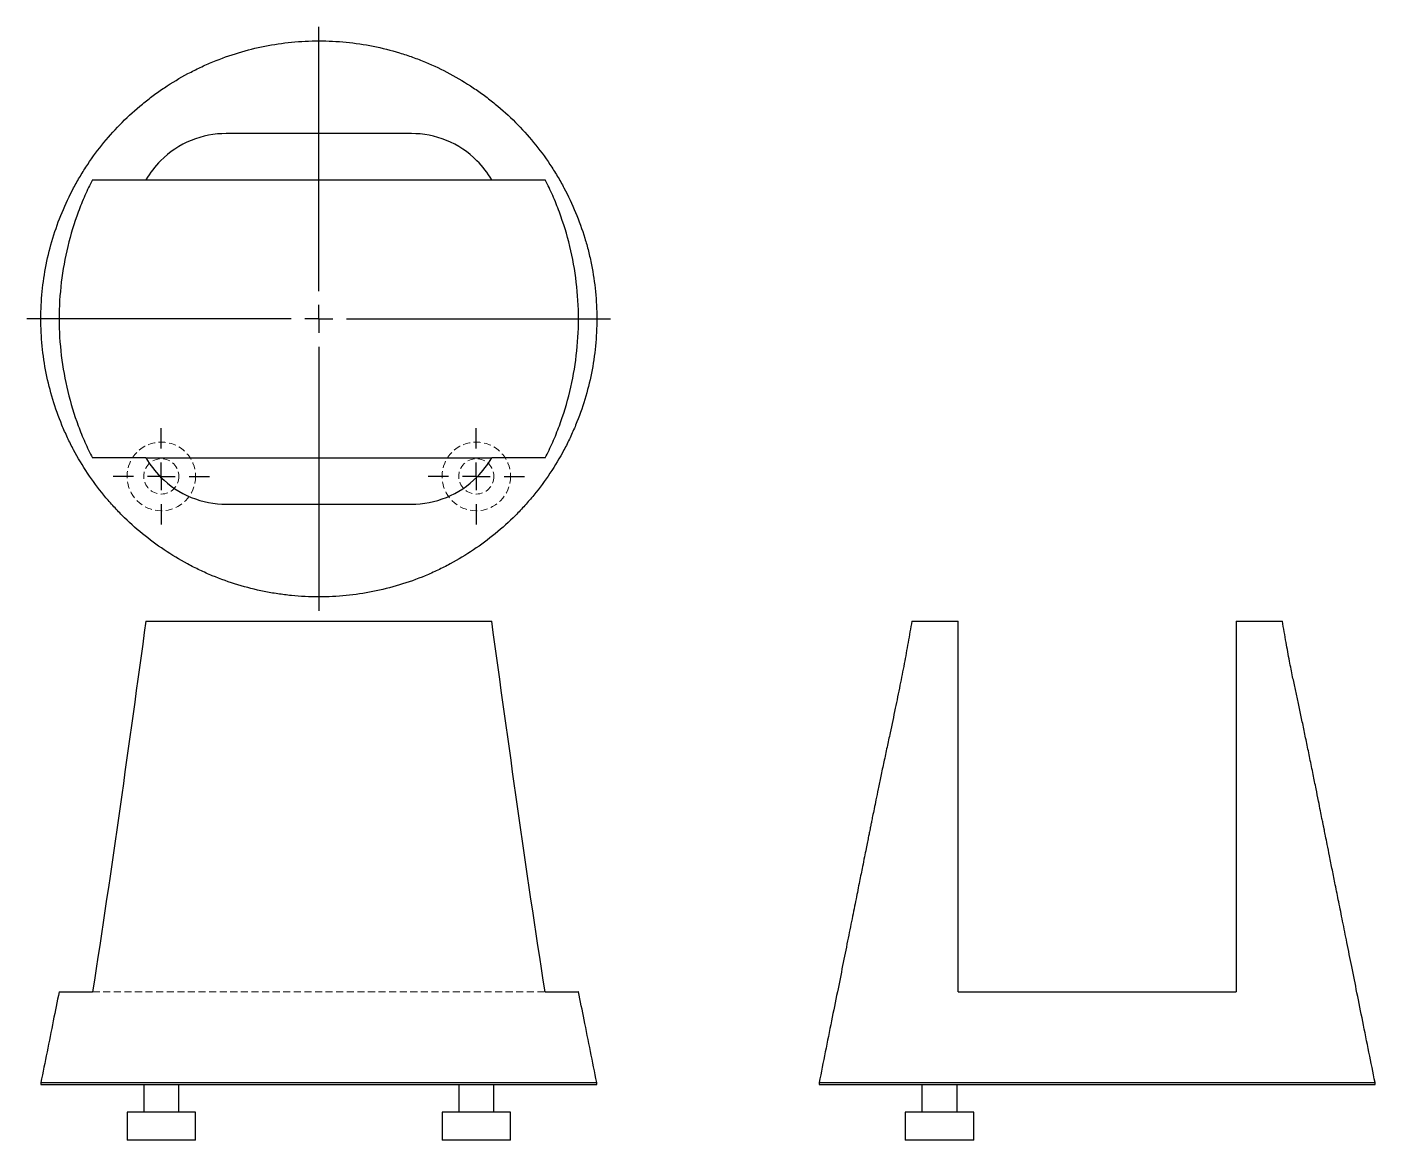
# Model space of a CAD drawing. Header units: millimetres. Extents: x 30 to 273, y 10 to 210.
import ezdxf

# ---------------------------------------------------------------- set-up
doc = ezdxf.new("R2010")
doc.units = ezdxf.units.MM
doc.linetypes.add('HIDDEN', pattern=[1.905, 1.27, -0.635])
doc.layers.add('10', color=7, linetype='Continuous')

# ---------------------------------------------------------------- blocks, each defined once
blk = doc.blocks.new('SW_CENTERMARKSYMBOL_0')
at = {"layer": '10', "color": 0}
for p, q in [((0, 5), (0, 52.5)), ((0, 0), (0, 2.5)), ((-5, 0), (-52.5, 0)), ((0, 0), (-2.5, 0)), ((0, 0), (0, -2.5)), ((0, 0), (2.5, 0)), ((5, 0), (52.5, 0)), ((0, -5), (0, -52.5))]:
    blk.add_line(p, q, dxfattribs=at)
blk = doc.blocks.new('SW_CENTERMARKSYMBOL_1')
at = {"layer": '10', "color": 0}
for p, q in [((0, 5), (0, 8.67)), ((0, 0), (0, 2.5)), ((-5, 0), (-8.67, 0)), ((0, 0), (-2.5, 0)), ((0, 0), (0, -2.5)), ((0, 0), (2.5, 0)), ((5, 0), (8.67, 0)), ((0, -5), (0, -8.67))]:
    blk.add_line(p, q, dxfattribs=at)
blk = doc.blocks.new('SW_CENTERMARKSYMBOL_2')
at = {"layer": '10', "color": 0}
for p, q in [((0, 5), (0, 8.67)), ((0, 0), (0, 2.5)), ((-5, 0), (-8.67, 0)), ((0, 0), (-2.5, 0)), ((0, 0), (0, -2.5)), ((0, 0), (2.5, 0)), ((5, 0), (8.67, 0)), ((0, -5), (0, -8.67))]:
    blk.add_line(p, q, dxfattribs=at)

msp = doc.modelspace()

# ---------------------------------------------------------------- linework, layer by layer
at = {"color": 7, "linetype": 'Continuous', "lineweight": 25}
for p, q in [((99.67, 191.33), (66.33, 191.33)), ((51.9, 183), (114.1, 183)), ((51.9, 133), (114.1, 133)), ((66.33, 124.67), (99.67, 124.67)), ((66.33, 103.66), (99.67, 103.66)), ((33, 20.66), (33, 20.32)), ((33, 20.32), (83, 20.32)), ((51.5, 20.32), (51.5, 15.32)), ((57.83, 15.32), (57.83, 20.32)), ((83, 20.32), (133, 20.32)), ((108.17, 20.32), (108.17, 15.32)), ((114.5, 15.32), (114.5, 20.32)), ((133, 20.32), (133, 20.66)), ((173, 20.66), (173, 20.32)), ((173, 20.32), (273, 20.32)), ((191.5, 20.32), (191.5, 15.32)), ((197.83, 15.32), (197.83, 20.32)), ((273, 20.32), (273, 20.66)), ((48.5, 15.32), (48.5, 10.32)), ((60.83, 15.32), (48.5, 15.32)), ((60.83, 10.32), (60.83, 15.32)), ((105.17, 15.32), (105.17, 10.32)), ((117.5, 15.32), (105.17, 15.32)), ((117.5, 10.32), (117.5, 15.32)), ((188.5, 15.32), (188.5, 10.32)), ((200.83, 15.32), (188.5, 15.32)), ((200.83, 10.32), (200.83, 15.32)), ((60.83, 10.32), (48.5, 10.32)), ((117.5, 10.32), (105.17, 10.32)), ((200.83, 10.32), (188.5, 10.32))]:
    msp.add_line(p, q, dxfattribs=at)
at = {"color": 7, "linetype": 'HIDDEN', "lineweight": 18}
msp.add_line((42.31, 36.99), (123.69, 36.99), dxfattribs=at)
for centre, radius in [((54.67, 129.67), 6.17), ((111.33, 129.67), 6.17), ((54.67, 129.67), 3.17), ((111.33, 129.67), 3.17)]:
    msp.add_circle(centre, radius, dxfattribs=at)
at = {"color": 7, "linetype": 'Continuous', "lineweight": 25}
for points, knots in [([(83, 108), (84.65, 108), (86.29, 108.08), (89.54, 108.4), (91.15, 108.64), (94.34, 109.28), (95.92, 109.67), (99.06, 110.62), (100.62, 111.18), (102.91, 112.13), (103.66, 112.46), (105.15, 113.17), (105.89, 113.54), (108.06, 114.7), (109.46, 115.55), (112.17, 117.36), (113.48, 118.33), (116, 120.4), (117.21, 121.5), (118.96, 123.25), (119.52, 123.84), (120.63, 125.06), (121.16, 125.68), (122.71, 127.58), (123.68, 128.89), (125.49, 131.6), (126.33, 132.99), (127.49, 135.16), (127.86, 135.89), (128.56, 137.38), (128.89, 138.14), (130.46, 141.93), (131.4, 145.05), (132.36, 149.85), (132.6, 151.47), (132.92, 154.75), (133, 156.39), (133, 159.66), (132.92, 161.28), (132.6, 164.52), (132.36, 166.14), (131.88, 168.55), (131.7, 169.36), (131.3, 170.96), (131.08, 171.75), (130.37, 174.1), (129.81, 175.64), (128.57, 178.64), (127.87, 180.12), (126.72, 182.28), (126.32, 182.99), (125.47, 184.4), (125.03, 185.09), (123.66, 187.15), (122.68, 188.46), (120.61, 190.99), (119.52, 192.19), (117.22, 194.5), (116.01, 195.59), (114.1, 197.16), (113.45, 197.67), (112.13, 198.65), (111.46, 199.12), (108.06, 201.39), (105.18, 202.93), (101.41, 204.49), (100.65, 204.79), (99.1, 205.34), (98.31, 205.6), (95.95, 206.32), (94.36, 206.72), (91.16, 207.36), (89.55, 207.6), (86.3, 207.92), (84.66, 208), (81.36, 208), (79.72, 207.92), (76.48, 207.6), (74.88, 207.36), (71.7, 206.73), (70.13, 206.34), (67.01, 205.4), (65.46, 204.85), (63.17, 203.91), (62.42, 203.58), (60.93, 202.87), (60.19, 202.5), (58.01, 201.34), (56.6, 200.49), (54.55, 199.12), (53.87, 198.65), (52.55, 197.67), (51.9, 197.16), (49.99, 195.59), (48.78, 194.5), (46.48, 192.19), (45.39, 190.99), (43.32, 188.46), (42.34, 187.15), (40.97, 185.09), (40.53, 184.4), (39.68, 182.99), (39.28, 182.28), (38.13, 180.12), (37.43, 178.64), (36.19, 175.64), (35.63, 174.1), (34.68, 170.96), (34.28, 169.36), (33.64, 166.14), (33.4, 164.53), (33.08, 161.29), (33, 159.66), (33, 157.21), (33.02, 156.39), (33.1, 154.75), (33.16, 153.93), (33.4, 151.47), (33.64, 149.85), (34.6, 145.05), (35.54, 141.93), (37.11, 138.14), (37.44, 137.38), (38.14, 135.89), (38.51, 135.16), (39.67, 132.99), (40.51, 131.6), (42.32, 128.89), (43.29, 127.58), (44.84, 125.68), (45.37, 125.06), (46.48, 123.84), (47.05, 123.24), (48.79, 121.5), (50, 120.4), (52.52, 118.33), (53.83, 117.36), (56.54, 115.55), (57.94, 114.7), (60.11, 113.54), (60.85, 113.17), (62.34, 112.46), (63.09, 112.13), (66.86, 110.56), (69.98, 109.62), (73.99, 108.81), (74.79, 108.67), (76.42, 108.43), (77.24, 108.33), (79.7, 108.08), (81.35, 108), (83, 108)], [0, 0, 0, 0, 0.015625, 0.015625, 0.03125, 0.03125, 0.046875, 0.046875, 0.0625, 0.0625, 0.070312, 0.070312, 0.078125, 0.078125, 0.09375, 0.09375, 0.109375, 0.109375, 0.125, 0.125, 0.132813, 0.132813, 0.140625, 0.140625, 0.15625, 0.15625, 0.171875, 0.171875, 0.179688, 0.179688, 0.1875, 0.1875, 0.21875, 0.21875, 0.234375, 0.234375, 0.25, 0.25, 0.265625, 0.265625, 0.28125, 0.28125, 0.289063, 0.289063, 0.296875, 0.296875, 0.3125, 0.3125, 0.328125, 0.328125, 0.335938, 0.335938, 0.34375, 0.34375, 0.359375, 0.359375, 0.375, 0.375, 0.390625, 0.390625, 0.398437, 0.398437, 0.40625, 0.40625, 0.4375, 0.4375, 0.445312, 0.445312, 0.453125, 0.453125, 0.46875, 0.46875, 0.484375, 0.484375, 0.5, 0.5, 0.515625, 0.515625, 0.53125, 0.53125, 0.546875, 0.546875, 0.5625, 0.5625, 0.570312, 0.570312, 0.578125, 0.578125, 0.59375, 0.59375, 0.601562, 0.601562, 0.609375, 0.609375, 0.625, 0.625, 0.640625, 0.640625, 0.65625, 0.65625, 0.664062, 0.664062, 0.671875, 0.671875, 0.6875, 0.6875, 0.703125, 0.703125, 0.71875, 0.71875, 0.734375, 0.734375, 0.75, 0.75, 0.757812, 0.757812, 0.765625, 0.765625, 0.78125, 0.78125, 0.8125, 0.8125, 0.820312, 0.820312, 0.828125, 0.828125, 0.84375, 0.84375, 0.859375, 0.859375, 0.867187, 0.867187, 0.875, 0.875, 0.890625, 0.890625, 0.90625, 0.90625, 0.921875, 0.921875, 0.929687, 0.929687, 0.9375, 0.9375, 0.96875, 0.96875, 0.976562, 0.976562, 0.984375, 0.984375, 1, 1, 1, 1]), ([(66.33, 191.33), (64.23, 191.33), (59.9, 190.52), (54.88, 187.2), (52.63, 184.25), (51.9, 183)], [0.92948449, 0.92948449, 0.92948449, 0.92948449, 0.95603344, 0.98258239, 1, 1, 1, 1]), ([(114.1, 183), (113.37, 184.25), (111.12, 187.2), (106.1, 190.52), (101.77, 191.33), (99.67, 191.33)], [0.1438042, 0.1438042, 0.1438042, 0.1438042, 0.16122178, 0.18777073, 0.21431968, 0.21431968, 0.21431968, 0.21431968]), ([(42.31, 183), (41.81, 182.08), (41.35, 181.14), (40.49, 179.21), (40.1, 178.22), (38.99, 175.22), (38.36, 173.16), (36.82, 166.82), (36.28, 162.41), (36.28, 153.59), (36.82, 149.18), (38.36, 142.84), (38.99, 140.78), (40.1, 137.78), (40.49, 136.79), (41.35, 134.86), (41.81, 133.92), (42.31, 133)], [0, 0, 0, 0, 0.0625, 0.0625, 0.125, 0.125, 0.25, 0.25, 0.5, 0.5, 0.75, 0.75, 0.875, 0.875, 0.9375, 0.9375, 1, 1, 1, 1]), ([(42.31, 183), (44.03, 183), (45.67, 183), (48.83, 183), (50.36, 183), (51.9, 183)], [0, 0, 0, 0, 0.5, 0.5, 1, 1, 1, 1]), ([(114.1, 183), (115.64, 183), (117.17, 183), (120.33, 183), (121.97, 183), (123.69, 183)], [0, 0, 0, 0, 0.5, 0.5, 1, 1, 1, 1]), ([(123.69, 133), (124.19, 133.92), (124.65, 134.86), (125.51, 136.79), (125.9, 137.78), (127.01, 140.78), (127.64, 142.84), (129.18, 149.18), (129.72, 153.59), (129.72, 162.41), (129.18, 166.82), (127.64, 173.16), (127.01, 175.22), (125.9, 178.22), (125.51, 179.21), (124.65, 181.14), (124.19, 182.08), (123.69, 183)], [0, 0, 0, 0, 0.0625, 0.0625, 0.125, 0.125, 0.25, 0.25, 0.5, 0.5, 0.75, 0.75, 0.875, 0.875, 0.9375, 0.9375, 1, 1, 1, 1]), ([(51.9, 133), (50.36, 133), (48.83, 133), (45.67, 133), (44.03, 133), (42.31, 133)], [0, 0, 0, 0, 0.5, 0.5, 1, 1, 1, 1]), ([(51.9, 133), (52.63, 131.75), (54.88, 128.8), (59.9, 125.48), (64.23, 124.67), (66.33, 124.67)], [0.6438042, 0.6438042, 0.6438042, 0.6438042, 0.66122178, 0.68777073, 0.71431968, 0.71431968, 0.71431968, 0.71431968]), ([(99.67, 124.67), (101.77, 124.67), (106.1, 125.48), (111.12, 128.8), (113.37, 131.75), (114.1, 133)], [0.42948449, 0.42948449, 0.42948449, 0.42948449, 0.45603344, 0.48258239, 0.5, 0.5, 0.5, 0.5]), ([(123.69, 133), (121.97, 133), (120.33, 133), (117.17, 133), (115.64, 133), (114.1, 133)], [0, 0, 0, 0, 0.5, 0.5, 1, 1, 1, 1]), ([(51.9, 103.66), (50.36, 92.54), (48.83, 81.42), (45.67, 59.19), (44.03, 48.08), (42.31, 36.99)], [0, 0, 0, 0, 0.5, 0.5, 1, 1, 1, 1]), ([(51.9, 103.66), (52.63, 103.66), (54.88, 103.66), (59.9, 103.66), (64.23, 103.66), (66.33, 103.66)], [0.6438042, 0.6438042, 0.6438042, 0.6438042, 0.66122178, 0.68777073, 0.71431968, 0.71431968, 0.71431968, 0.71431968]), ([(99.67, 103.66), (101.77, 103.66), (106.1, 103.66), (111.12, 103.66), (113.37, 103.66), (114.1, 103.66)], [0.42948449, 0.42948449, 0.42948449, 0.42948449, 0.45603344, 0.48258239, 0.5, 0.5, 0.5, 0.5]), ([(123.69, 36.99), (121.97, 48.08), (120.33, 59.19), (117.17, 81.42), (115.64, 92.54), (114.1, 103.66)], [0, 0, 0, 0, 0.5, 0.5, 1, 1, 1, 1]), ([(189.67, 103.66), (189.45, 102.37), (189.01, 99.8), (188.3, 95.95), (187.53, 92.01), (186.68, 87.86), (185.9, 84.16), (185.21, 80.96), (184.65, 78.35), (184.11, 75.85), (183.64, 73.57), (183.24, 71.62), (182.91, 69.99), (182.64, 68.69), (182.45, 67.71), (182.32, 67.09), (182.26, 66.77), (182.24, 66.67), (182.22, 66.6), (182.21, 66.5), (182.14, 66.18), (182.04, 65.67), (181.88, 64.9), (181.68, 63.89), (181.43, 62.65), (181.14, 61.16), (180.74, 59.19), (180.24, 56.68), (179.61, 53.55), (178.9, 49.99), (178.09, 46), (177.21, 41.6), (176.25, 36.81), (175.2, 31.63), (174.11, 26.2), (173.37, 22.5), (173, 20.66)], [0, 0, 0, 0, 0.0462756, 0.092393, 0.140157, 0.1915244, 0.2465879, 0.2791444, 0.3129079, 0.3460521, 0.3750045, 0.3996387, 0.4199365, 0.4359061, 0.4475511, 0.4551685, 0.4576867, 0.4587256, 0.4596911, 0.4618304, 0.4650511, 0.4715251, 0.4806671, 0.492544, 0.507185, 0.5246054, 0.5448143, 0.5763768, 0.6129956, 0.6546767, 0.7014248, 0.7532436, 0.8090758, 0.8698051, 0.935434, 1, 1, 1, 1]), ([(189.67, 103.66), (189.67, 103.66), (190.48, 103.66), (193.8, 103.66), (196.75, 103.66), (198, 103.66)], [0.42948449, 0.42948449, 0.42948449, 0.42948449, 0.45603344, 0.48258239, 0.5, 0.5, 0.5, 0.5]), ([(198, 36.99), (198, 48.08), (198, 59.19), (198, 81.42), (198, 92.54), (198, 103.66)], [0, 0, 0, 0, 0.5, 0.5, 1, 1, 1, 1]), ([(248, 103.66), (248, 92.54), (248, 81.42), (248, 59.19), (248, 48.08), (248, 36.99)], [0, 0, 0, 0, 0.5, 0.5, 1, 1, 1, 1]), ([(248, 103.66), (249.25, 103.66), (252.2, 103.66), (255.52, 103.66), (256.33, 103.66), (256.33, 103.66)], [0.1438042, 0.1438042, 0.1438042, 0.1438042, 0.16122178, 0.18777073, 0.21431968, 0.21431968, 0.21431968, 0.21431968]), ([(273, 20.66), (272.64, 22.48), (271.9, 26.14), (270.82, 31.52), (269.78, 36.66), (268.83, 41.39), (267.97, 45.69), (267.19, 49.57), (266.5, 53.02), (265.88, 56.09), (265.33, 58.85), (264.84, 61.27), (264.43, 63.32), (264.12, 64.86), (263.93, 65.84), (263.83, 66.34), (263.78, 66.58), (263.77, 66.64), (263.75, 66.73), (263.72, 66.85), (263.68, 67.05), (263.59, 67.51), (263.42, 68.35), (263.16, 69.67), (262.8, 71.44), (262.37, 73.62), (261.85, 76.17), (261.29, 78.91), (260.73, 81.65), (260.18, 84.27), (259.66, 86.75), (259.15, 89.12), (258.66, 91.37), (258.16, 93.72), (257.59, 96.58), (256.97, 99.92), (256.55, 102.36), (256.33, 103.66)], [0, 0, 0, 0, 0.063547, 0.128265, 0.188211, 0.243387, 0.293796, 0.338669, 0.37895, 0.414643, 0.445753, 0.475554, 0.499464, 0.517522, 0.529814, 0.533883, 0.536703, 0.538722, 0.539761, 0.540918, 0.543716, 0.547304, 0.55713, 0.572958, 0.593822, 0.619769, 0.650811, 0.685117, 0.718588, 0.751162, 0.782938, 0.81402, 0.84452, 0.876102, 0.912283, 0.953506, 1, 1, 1, 1]), ([(36.28, 37), (36.28, 36.98), (35.93, 35.24), (35.2, 31.63), (34.11, 26.2), (33.37, 22.5), (33, 20.66)], [0, 0, 0, 0, 0.002787, 0.319998, 0.6628, 1, 1, 1, 1]), ([(36.32, 36.99), (36.32, 36.99), (36.31, 36.99), (36.78, 36.99), (37.61, 36.99), (38.82, 36.99), (40.32, 36.99), (41.65, 36.99), (42.31, 36.99)], [0, 0, 0, 0, 0.142875, 0.317651, 0.4913, 0.663214, 0.832878, 1, 1, 1, 1]), ([(123.69, 36.99), (124.39, 36.99), (125.79, 36.99), (127.35, 36.99), (128.59, 36.99), (129.36, 36.99), (129.73, 36.99), (129.69, 36.99), (129.68, 36.99)], [0, 0, 0, 0, 0.186036, 0.375074, 0.566689, 0.760236, 0.954915, 1, 1, 1, 1]), ([(133, 20.66), (132.62, 22.53), (131.87, 26.3), (130.77, 31.75), (130.05, 35.32), (129.72, 37)], [0, 0, 0, 0, 0.343621, 0.691967, 1, 1, 1, 1]), ([(198, 36.99), (198.92, 36.99), (199.86, 36.99), (201.79, 36.99), (202.78, 36.99), (205.78, 36.99), (207.84, 36.99), (214.18, 36.99), (218.59, 36.99), (227.41, 36.99), (231.82, 36.99), (238.16, 36.99), (240.22, 36.99), (243.22, 36.99), (244.21, 36.99), (246.14, 36.99), (247.08, 36.99), (248, 36.99)], [0, 0, 0, 0, 0.0625, 0.0625, 0.125, 0.125, 0.25, 0.25, 0.5, 0.5, 0.75, 0.75, 0.875, 0.875, 0.9375, 0.9375, 1, 1, 1, 1]), ([(33.02, 20.66), (33.01, 20.66), (32.95, 20.66), (33.17, 20.65), (33.71, 20.66), (34.62, 20.66), (35.88, 20.65), (37.48, 20.66), (39.39, 20.66), (41.6, 20.66), (44.14, 20.66), (46.95, 20.66), (49.99, 20.66), (53.26, 20.65), (56.77, 20.66), (60.47, 20.66), (64.3, 20.65), (68.26, 20.66), (72.36, 20.66), (76.23, 20.65), (79.78, 20.66), (81.93, 20.66), (83, 20.66)], [0, 0, 0, 0, 0.005102, 0.059535, 0.112431, 0.165328, 0.219761, 0.274194, 0.327091, 0.379987, 0.43442, 0.488852, 0.541749, 0.594645, 0.649078, 0.703511, 0.756408, 0.809305, 0.863738, 0.918172, 0.959001, 1, 1, 1, 1]), ([(83, 20.66), (84.39, 20.66), (87.16, 20.66), (91.32, 20.66), (95.47, 20.66), (99.21, 20.65), (102.51, 20.65), (105.68, 20.66), (109.03, 20.66), (112.52, 20.65), (115.84, 20.65), (118.92, 20.66), (121.71, 20.66), (124.24, 20.66), (126.49, 20.66), (128.43, 20.66), (130.03, 20.65), (131.31, 20.66), (132.25, 20.66), (132.81, 20.65), (133.04, 20.66), (132.99, 20.66), (132.98, 20.66)], [0, 0, 0, 0, 0.052953, 0.105905, 0.160396, 0.214887, 0.255029, 0.295331, 0.348283, 0.401236, 0.455726, 0.510217, 0.563169, 0.616121, 0.670612, 0.725103, 0.778055, 0.831007, 0.885497, 0.939988, 0.99294, 1, 1, 1, 1]), ([(173, 20.66), (173.03, 20.66), (173.1, 20.66), (173.64, 20.66), (174.52, 20.66), (175.65, 20.65), (176.93, 20.65), (178.39, 20.66), (180.24, 20.66), (182.57, 20.65), (185.21, 20.65), (188.13, 20.66), (191.27, 20.66), (194.62, 20.66), (198.21, 20.66), (201.99, 20.66), (205.87, 20.65), (209.87, 20.66), (214.01, 20.66), (218.21, 20.65), (222.4, 20.66), (226.6, 20.66), (230.82, 20.66), (234.97, 20.66), (239, 20.66), (242.93, 20.65), (246.74, 20.66), (250.39, 20.66), (253.8, 20.66), (257, 20.66), (259.99, 20.66), (262.71, 20.65), (265.13, 20.66), (267.25, 20.66), (269.07, 20.65), (270.53, 20.66), (271.64, 20.66), (272.41, 20.65), (272.91, 20.66), (272.97, 20.66), (273, 20.66)], [0, 0, 0, 0, 0.026469, 0.052939, 0.080177, 0.107415, 0.127481, 0.147627, 0.174096, 0.200565, 0.227803, 0.255041, 0.28151, 0.307979, 0.335217, 0.362455, 0.388924, 0.415394, 0.442632, 0.46987, 0.496339, 0.522808, 0.550046, 0.577283, 0.603753, 0.630222, 0.65746, 0.684698, 0.711167, 0.737636, 0.764874, 0.792112, 0.818581, 0.84505, 0.872288, 0.899526, 0.924393, 0.949261, 0.974762, 1, 1, 1, 1])]:
    msp.add_open_spline(points, degree=3, knots=knots, dxfattribs=at)

# ---------------------------------------------------------------- block references
at = {"layer": '10'}
for name, p in [('SW_CENTERMARKSYMBOL_0', (83, 158)), ('SW_CENTERMARKSYMBOL_1', (54.67, 129.67)), ('SW_CENTERMARKSYMBOL_2', (111.33, 129.67))]:
    msp.add_blockref(name, p, dxfattribs=at)

doc.saveas('drawing.dxf')
